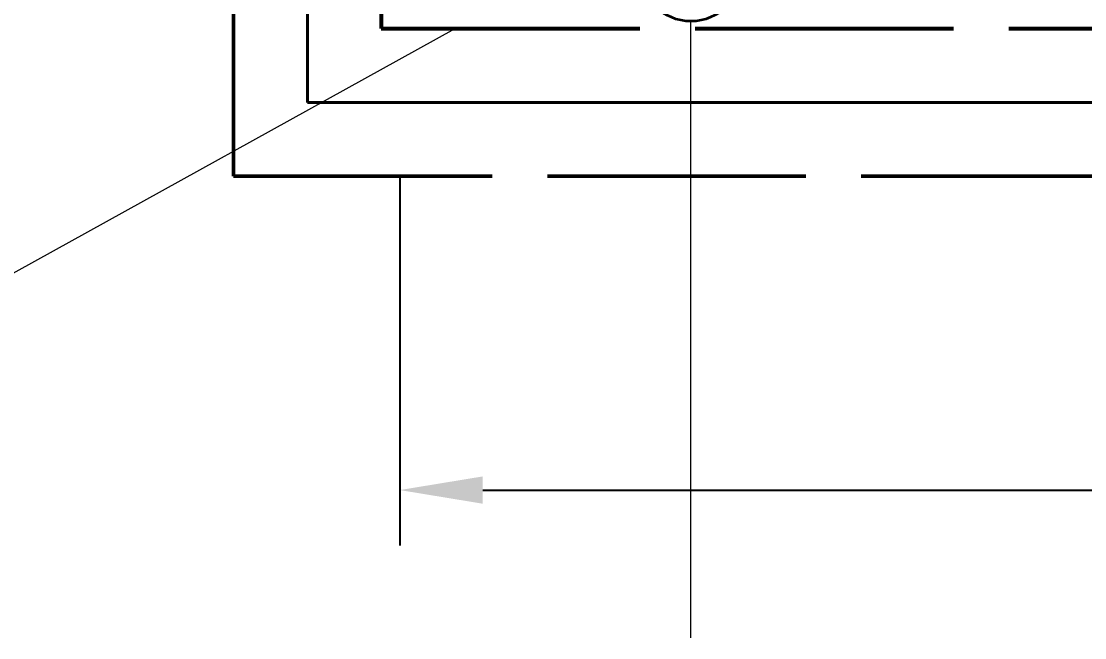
# Model space of a CAD drawing. Header units: millimetres. Extents: x -6738 to 17974, y -5396 to 4356.
# Drawn here: x -723 to 1309, y -1199 to -21 of the extents above; entities that cross this region are included whole.
import ezdxf

# ---------------------------------------------------------------- set-up
doc = ezdxf.new("R2010")
doc.units = ezdxf.units.MM
doc.linetypes.add('DASH_494_106', pattern=[599.722222, 493.888889, -105.833333])
for name, color, linetype in [('ANNOTATIONS', 7, 'Continuous'), ('DIMENSIONS', 7, 'Continuous'), ('GEOFAB', 5, 'Continuous'), ('LEADERS', 7, 'Continuous'), ('PIPES', 7, 'Continuous')]:
    doc.layers.add(name, color=color, linetype=linetype)
doc.styles.add('ARIAL', font='arial.ttf')
doc.dimstyles.get("Standard").update_dxf_attribs({"dimtxt": 2.5, "dimasz": 2.5, "dimexe": 1.25, "dimexo": 0.625, "dimtad": 1, "dimcen": 2.5, "dimazin": 3, "dimtfac": 1, "dimtmove": 0, "dimatfit": 3})

msp = doc.modelspace()

# ---------------------------------------------------------------- linework, layer by layer
at = {"layer": 'ANNOTATIONS', "lineweight": 18}
msp.add_line((556.5, -1199.4), (556.5, -21.2), dxfattribs=at)
at = {"layer": 'GEOFAB', "color": 5, "linetype": 'DASH_494_106', "lineweight": 50}
for q in [(-317.5, 2201.1), (15267.5, -317.5)]:
    msp.add_line((-317.5, -317.5), q, dxfattribs=at)
at = {"layer": 'GEOFAB', "color": 6, "lineweight": 40}
for q in [(-176.4, 2060), (15126.4, -176.4)]:
    msp.add_line((-176.4, -176.4), q, dxfattribs=at)
at = {"layer": 'GEOFAB', "color": 5, "linetype": 'DASH_494_106', "lineweight": 53}
msp.add_lwpolyline([(-35.3, -35.3), (14985.3, -35.3), (14985.3, 1595.3), (-35.3, 1595.3)], close=True, dxfattribs=at)
at = {"layer": 'LEADERS', "lineweight": 18}
msp.add_line((-952.5, -620.9), (105.8, -35.3), dxfattribs=at)
at = {"layer": 'PIPES', "color": 5, "lineweight": 35}
msp.add_circle((556.5, 75), 96.2, dxfattribs=at)

# ---------------------------------------------------------------- dimensions: what is measured, and where the dimension line sits
at = {"layer": 'DIMENSIONS'}
msp.add_linear_dim(base=(0, -917.2), p1=(0, -317.5), p2=(14950, -317.5), dimstyle='Standard', override={"dimtxt": 202.071111, "dimasz": 158.75, "dimexe": 105.833333, "dimexo": 0, "dimgap": 88.194444, "dimtad": 1, "dimtih": 0, "dimtoh": 0, "dimdec": 0, "dimtxsty": 'ARIAL', "dimclrd": 7, "dimclre": 7, "dimclrt": 7}, dxfattribs=at).render()

doc.saveas('drawing.dxf')
